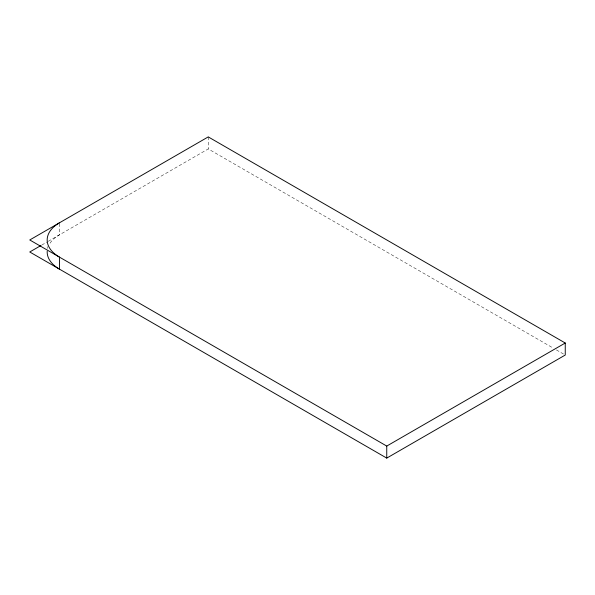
<?xml version="1.0" encoding="UTF-8"?>
<svg xmlns="http://www.w3.org/2000/svg" width="595" height="595" viewBox="0 0 595 595"><rect width="100%" height="100%" fill="white"/><g stroke="black" fill="none" stroke-linecap="round" stroke-linejoin="round"><path stroke-width="0.45" stroke-dasharray="2.98 2.23" d="M41.814 245.021L47.436 241.771M48.24 241.31L208.25 148.929L553.186 348.075M556.407 349.934L563.644 354.114M208.25 136.902L208.25 148.929M59.5 223.713L59.5 234.809A42.074 24.291 0 0 0 49.668 243.757M47.198 246.598L47.198 248.45"/><path stroke-width="0.89" d="M41.01 245.482L29.75 251.983L386.75 458.098L565.25 355.037L565.25 343.017L208.25 136.902L29.75 239.964L386.75 446.072L565.25 343.017M386.75 446.072L386.75 458.098M59.5 222.783A42.074 24.291 0 0 0 59.5 257.137L59.5 269.163A42.074 24.291 0 0 1 47.198 251.224"/></g></svg>
